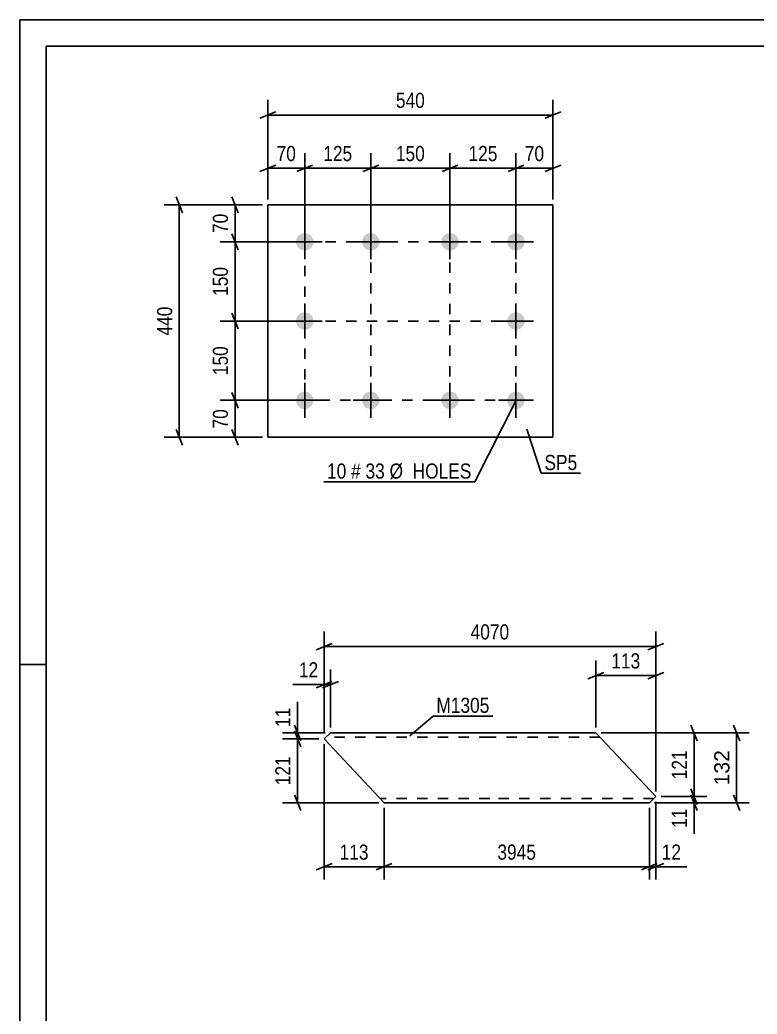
# Model space of a CAD drawing. Header units: millimetres. Extents: x 0 to 594, y 0 to 420.
# Drawn here: x 0 to 139.6, y 231.8 to 420 of the extents above; entities that cross this region are included whole.
import ezdxf

# ---------------------------------------------------------------- set-up
doc = ezdxf.new("R2010")
doc.units = ezdxf.units.MM
doc.linetypes.add('DXK_LINE_DOT2', pattern=[3.9198, 1.9599, -1.9599])
doc.styles.add('Arial', font='ARIAL.TTF', dxfattribs={"height": 0.2})
doc.styles.add('Arial Narrow', font='ARIALN.TTF', dxfattribs={"height": 0.2})

# ---------------------------------------------------------------- blocks, each defined once
blk = doc.blocks.new('Unknown-761552470-1163')
at = {"color": 5, "linetype": 'Continuous'}
for p, q in [((594, 420), (0, 420)), ((0, 420), (0, 0)), ((589, 415), (5, 415)), ((5, 415), (5, 5)), ((5, 298), (0, 298))]:
    blk.add_line(p, q, dxfattribs=at)
blk = doc.blocks.new('Part-761552470-9564 - 9563')
at = {"color": 2, "linetype": 'Continuous'}
for p, q in [((57.61, 283.9), (58.81, 285.03)), ((58.81, 285.03), (88.96, 285.03)), ((89.06, 285.03), (109.06, 285.03)), ((109.06, 285.03), (120.41, 272.97)), ((68.96, 271.83), (57.61, 283.9)), ((120.41, 272.97), (119.2, 271.83)), ((88.96, 271.83), (68.96, 271.83)), ((119.2, 271.83), (89.06, 271.83))]:
    blk.add_line(p, q, dxfattribs=at)
at = {"color": 7, "linetype": 'DXK_LINE_DOT2'}
for p, q in [((88.96, 284.23), (57.96, 284.23)), ((109.81, 284.23), (89.06, 284.23)), ((88.96, 272.63), (68.2, 272.63)), ((120.05, 272.63), (89.06, 272.63))]:
    blk.add_line(p, q, dxfattribs=at)
blk = doc.blocks.new('Part-761552470-9660 - 9659')
at = {"color": 2, "linetype": 'Continuous'}
for p, q in [((46.94, 340.99), (46.94, 384.99)), ((46.94, 384.99), (100.94, 384.99)), ((100.94, 384.99), (100.94, 340.99)), ((100.94, 340.99), (46.94, 340.99))]:
    blk.add_line(p, q, dxfattribs=at)
blk = doc.blocks.new('Bolt-761552470-9661 - 9659')
at = {"linetype": 'Continuous'}
for points in [[(53.94, 379.64, -1), (53.94, 376.34, -1)], [(66.44, 379.64, -1), (66.44, 376.34, -1)], [(81.44, 379.64, -1), (81.44, 376.34, -1)], [(93.94, 379.64, -1), (93.94, 376.34, -1)], [(53.94, 364.64, -1), (53.94, 361.34, -1)], [(93.94, 364.64, -1), (93.94, 361.34, -1)], [(53.94, 349.64, -1), (53.94, 346.34, -1)], [(66.44, 349.64, -1), (66.44, 346.34, -1)], [(81.44, 349.64, -1), (81.44, 346.34, -1)], [(93.94, 349.64, -1), (93.94, 346.34, -1)]]:
    blk.add_hatch(color=1, dxfattribs=at).paths.add_polyline_path(points)
at = {"color": 1, "linetype": 'Continuous'}
for p, q in [((53.94, 381.29), (53.94, 374.69)), ((66.44, 381.29), (66.44, 374.69)), ((81.44, 381.29), (81.44, 374.69)), ((93.94, 381.29), (93.94, 374.69)), ((50.64, 377.99), (57.24, 377.99)), ((63.14, 377.99), (69.74, 377.99)), ((78.14, 377.99), (84.74, 377.99)), ((90.64, 377.99), (97.24, 377.99)), ((53.94, 366.29), (53.94, 359.69)), ((93.94, 366.29), (93.94, 359.69)), ((50.64, 362.99), (57.24, 362.99)), ((90.64, 362.99), (97.24, 362.99)), ((53.94, 351.29), (53.94, 344.69)), ((66.44, 351.29), (66.44, 344.69)), ((81.44, 351.29), (81.44, 344.69)), ((93.94, 351.29), (93.94, 344.69)), ((50.64, 347.99), (57.24, 347.99)), ((63.14, 347.99), (69.74, 347.99)), ((78.14, 347.99), (84.74, 347.99)), ((90.64, 347.99), (97.24, 347.99))]:
    blk.add_line(p, q, dxfattribs=at)
blk = doc.blocks.new('Rectangle-761552470-13467 - 9659')
at = {"color": 1, "linetype": 'DXK_LINE_DOT2'}
blk.add_lwpolyline([(53.94, 377.99), (93.94, 377.99), (93.94, 347.99), (53.94, 347.99), (53.94, 377.99)], close=True, dxfattribs=at)
blk = doc.blocks.new('Line-761552470-13511 - 9659')
at = {"color": 1, "linetype": 'DXK_LINE_DOT2'}
blk.add_line((66.44, 377.99), (66.44, 347.99), dxfattribs=at)
blk = doc.blocks.new('Line-761552470-13518 - 9659')
at = {"color": 1, "linetype": 'DXK_LINE_DOT2'}
blk.add_line((81.44, 377.99), (81.44, 347.99), dxfattribs=at)
blk = doc.blocks.new('Line-761552470-13525 - 9659')
at = {"color": 1, "linetype": 'DXK_LINE_DOT2'}
blk.add_line((53.94, 362.99), (93.94, 362.99), dxfattribs=at)
blk = doc.blocks.new('StraightDimension-761552470-9930 - 9563')
at = {"color": 7, "linetype": 'Continuous'}
for p, q in [((57.61, 284.9), (57.61, 297.04)), ((58.81, 286.03), (58.81, 297.04)), ((56.11, 293.59), (59.11, 294.79)), ((60.31, 294.79), (57.31, 293.59)), ((57.61, 294.19), (58.81, 294.19))]:
    blk.add_line(p, q, dxfattribs=at)
at = {"color": 0}
blk.add_wipeout([(57.08, 294.94), (57.08, 299.14), (52.23, 299.14), (52.23, 294.94)], dxfattribs=at)
at = {"color": 7, "linetype": 'Continuous'}
blk.add_line((57.61, 294.19), (51.7, 294.19), dxfattribs=at)
blk.add_line((57.61, 294.19), (51.7, 294.19), dxfattribs=at)
at = {"color": 3, "style": 'Arial Narrow'}
blk.add_text('12', height=2.863, dxfattribs=at).set_placement((52.83, 295.54))
blk = doc.blocks.new('StraightDimension-761552470-12694 - 9563')
at = {"color": 7, "linetype": 'Continuous'}
for p, q in [((57.61, 282.9), (57.61, 257.29)), ((68.96, 270.83), (68.96, 257.29)), ((56.11, 259.09), (59.11, 260.29)), ((70.46, 260.29), (67.46, 259.09)), ((57.61, 259.69), (68.96, 259.69))]:
    blk.add_line(p, q, dxfattribs=at)
at = {"color": 0}
blk.add_wipeout([(66.62, 260.44), (66.62, 264.64), (59.94, 264.64), (59.94, 260.44)], dxfattribs=at)
at = {"color": 3, "style": 'Arial Narrow'}
blk.add_text('113', height=2.863, dxfattribs=at).set_placement((60.54, 261.04))
blk = doc.blocks.new('StraightDimension-761552470-9950 - 9563')
at = {"color": 7, "linetype": 'Continuous'}
for p, q in [((57.61, 284.9), (57.61, 304.22)), ((120.41, 273.97), (120.41, 304.22)), ((59.11, 301.97), (56.11, 300.77)), ((57.61, 301.37), (120.41, 301.37)), ((118.91, 300.77), (121.91, 301.97))]:
    blk.add_line(p, q, dxfattribs=at)
at = {"color": 0}
blk.add_wipeout([(93.26, 302.12), (93.26, 306.32), (84.75, 306.32), (84.75, 302.12)], dxfattribs=at)
at = {"color": 3, "style": 'Arial Narrow'}
blk.add_text('4070', height=2.863, dxfattribs=at).set_placement((85.35, 302.72))
blk = doc.blocks.new('StraightDimension-761552470-12799 - 9563')
at = {"color": 7, "linetype": 'Continuous'}
for p, q in [((51.98, 286.53), (53.18, 283.53)), ((57.81, 285.03), (49.73, 285.03)), ((53.18, 282.4), (51.98, 285.4)), ((52.58, 283.9), (52.58, 285.03)), ((56.61, 283.9), (49.73, 283.9))]:
    blk.add_line(p, q, dxfattribs=at)
at = {"color": 0}
blk.add_wipeout([(51.83, 290.42), (47.63, 290.42), (47.63, 285.56), (51.83, 285.56)], dxfattribs=at)
at = {"color": 7, "linetype": 'Continuous'}
blk.add_line((52.58, 285.03), (52.58, 290.94), dxfattribs=at)
blk.add_line((52.58, 285.03), (52.58, 290.94), dxfattribs=at)
at = {"color": 3, "style": 'Arial Narrow'}
blk.add_text('11', height=2.863, rotation=90.0002, dxfattribs=at).set_placement((51.23, 286.16))
blk = doc.blocks.new('StraightDimension-761552470-9926 - 9563')
at = {"color": 7, "linetype": 'Continuous'}
for p, q in [((109.06, 286.03), (109.06, 298.73)), ((120.41, 273.97), (120.41, 298.73)), ((107.56, 295.28), (110.56, 296.48)), ((109.06, 295.88), (120.41, 295.88)), ((121.91, 296.48), (118.91, 295.28))]:
    blk.add_line(p, q, dxfattribs=at)
at = {"color": 0}
blk.add_wipeout([(118.07, 296.63), (118.07, 300.83), (111.39, 300.83), (111.39, 296.63)], dxfattribs=at)
at = {"color": 3, "style": 'Arial Narrow'}
blk.add_text('113', height=2.863, dxfattribs=at).set_placement((111.99, 297.23))
blk = doc.blocks.new('StraightDimension-761552470-12692 - 9563')
at = {"color": 7, "linetype": 'Continuous'}
for p, q in [((120.41, 271.97), (120.41, 257.29)), ((119.2, 270.83), (119.2, 257.29)), ((117.7, 259.09), (120.7, 260.29)), ((121.91, 260.29), (118.91, 259.09)), ((119.2, 259.69), (120.41, 259.69))]:
    blk.add_line(p, q, dxfattribs=at)
at = {"color": 0}
blk.add_wipeout([(125.79, 260.44), (125.79, 264.64), (120.93, 264.64), (120.93, 260.44)], dxfattribs=at)
at = {"color": 7, "linetype": 'Continuous'}
blk.add_line((120.41, 259.69), (126.31, 259.69), dxfattribs=at)
blk.add_line((120.41, 259.69), (126.31, 259.69), dxfattribs=at)
at = {"color": 3, "style": 'Arial Narrow'}
blk.add_text('12', height=2.863, dxfattribs=at).set_placement((121.53, 261.04))
blk = doc.blocks.new('StraightDimension-761552470-12693 - 9563')
at = {"color": 7, "linetype": 'Continuous'}
for p, q in [((68.96, 270.83), (68.96, 257.29)), ((119.2, 270.83), (119.2, 257.29)), ((70.46, 260.29), (67.46, 259.09)), ((117.7, 259.09), (120.7, 260.29)), ((68.96, 259.69), (119.2, 259.69))]:
    blk.add_line(p, q, dxfattribs=at)
at = {"color": 0}
blk.add_wipeout([(98.34, 260.44), (98.34, 264.64), (89.82, 264.64), (89.82, 260.44)], dxfattribs=at)
at = {"color": 3, "style": 'Arial Narrow'}
blk.add_text('3945', height=2.863, dxfattribs=at).set_placement((90.42, 261.04))
blk = doc.blocks.new('StraightDimension-761552470-12743 - 9563')
at = {"color": 7, "linetype": 'Continuous'}
for p, q in [((127.06, 286.53), (128.26, 283.53)), ((110.06, 285.03), (130.06, 285.03)), ((127.66, 272.97), (127.66, 285.03)), ((121.41, 272.97), (130.06, 272.97)), ((128.26, 271.47), (127.06, 274.47))]:
    blk.add_line(p, q, dxfattribs=at)
at = {"color": 0}
blk.add_wipeout([(126.91, 282.34), (122.71, 282.34), (122.71, 275.66), (126.91, 275.66)], dxfattribs=at)
at = {"color": 3, "style": 'Arial Narrow'}
blk.add_text('121', height=2.863, rotation=90.0002, dxfattribs=at).set_placement((126.31, 276.26))
blk = doc.blocks.new('StraightDimension-761552470-12744 - 9563')
at = {"color": 7, "linetype": 'Continuous'}
for p, q in [((121.41, 272.97), (130.06, 272.97)), ((127.06, 274.47), (128.26, 271.47)), ((128.26, 270.33), (127.06, 273.33)), ((127.66, 271.83), (127.66, 272.97)), ((120.2, 271.83), (130.06, 271.83))]:
    blk.add_line(p, q, dxfattribs=at)
at = {"color": 0}
blk.add_wipeout([(126.91, 271.31), (122.71, 271.31), (122.71, 266.45), (126.91, 266.45)], dxfattribs=at)
at = {"color": 7, "linetype": 'Continuous'}
blk.add_line((127.66, 271.83), (127.66, 265.93), dxfattribs=at)
blk.add_line((127.66, 271.83), (127.66, 265.93), dxfattribs=at)
at = {"color": 3, "style": 'Arial Narrow'}
blk.add_text('11', height=2.863, rotation=90.0002, dxfattribs=at).set_placement((126.31, 267.05))
blk = doc.blocks.new('StraightDimension-761552470-12800 - 9563')
at = {"color": 7, "linetype": 'Continuous'}
for p, q in [((51.98, 285.4), (53.18, 282.4)), ((56.61, 283.9), (49.73, 283.9)), ((52.58, 271.83), (52.58, 283.9)), ((53.18, 270.33), (51.98, 273.33)), ((67.96, 271.83), (49.73, 271.83))]:
    blk.add_line(p, q, dxfattribs=at)
at = {"color": 0}
blk.add_wipeout([(51.83, 281.21), (47.63, 281.21), (47.63, 274.53), (51.83, 274.53)], dxfattribs=at)
at = {"color": 3, "style": 'Arial Narrow'}
blk.add_text('121', height=2.863, rotation=90.0002, dxfattribs=at).set_placement((51.23, 275.13))
blk = doc.blocks.new('StraightDimension-761552470-12925 - 9563')
at = {"color": 7, "linetype": 'Continuous'}
for p, q in [((136.3, 283.53), (135.1, 286.53)), ((110.06, 285.03), (138.1, 285.03)), ((135.7, 271.83), (135.7, 285.03)), ((135.1, 273.33), (136.3, 270.33)), ((120.2, 271.83), (138.1, 271.83))]:
    blk.add_line(p, q, dxfattribs=at)
at = {"color": 0}
blk.add_wipeout([(134.95, 282.37), (130.75, 282.37), (130.75, 274.5), (134.95, 274.5)], dxfattribs=at)
at = {"color": 3, "style": 'Arial'}
blk.add_text('132', height=2.865, rotation=90.0002, dxfattribs=at).set_placement((134.35, 275.1))
blk = doc.blocks.new('StraightDimension-761552470-10113 - 9659')
at = {"color": 7, "linetype": 'Continuous'}
for p, q in [((81.44, 378.99), (81.44, 394.77)), ((93.94, 378.99), (93.94, 394.77)), ((79.94, 391.32), (82.94, 392.52)), ((81.44, 391.92), (93.94, 391.92)), ((95.44, 392.52), (92.44, 391.32))]:
    blk.add_line(p, q, dxfattribs=at)
at = {"color": 0}
blk.add_wipeout([(91.03, 392.67), (91.03, 396.87), (84.35, 396.87), (84.35, 392.67)], dxfattribs=at)
at = {"color": 3, "style": 'Arial Narrow'}
blk.add_text('125', height=2.863, dxfattribs=at).set_placement((84.95, 393.27))
blk = doc.blocks.new('StraightDimension-761552470-10132 - 9659')
at = {"color": 7, "linetype": 'Continuous'}
for p, q in [((46.94, 385.99), (46.94, 404.84)), ((100.94, 385.99), (100.94, 404.84)), ((48.44, 402.59), (45.44, 401.39)), ((46.94, 401.99), (100.94, 401.99)), ((99.44, 401.39), (102.44, 402.59))]:
    blk.add_line(p, q, dxfattribs=at)
at = {"color": 0}
blk.add_wipeout([(77.28, 402.74), (77.28, 406.94), (70.6, 406.94), (70.6, 402.74)], dxfattribs=at)
at = {"color": 3, "style": 'Arial Narrow'}
blk.add_text('540', height=2.863, dxfattribs=at).set_placement((71.2, 403.34))
blk = doc.blocks.new('StraightDimension-761552470-10092 - 9659')
at = {"color": 7, "linetype": 'Continuous'}
for p, q in [((40.15, 386.49), (41.35, 383.49)), ((45.94, 384.99), (37.9, 384.99)), ((40.75, 377.99), (40.75, 384.99)), ((41.35, 376.49), (40.15, 379.49)), ((52.94, 377.99), (37.9, 377.99))]:
    blk.add_line(p, q, dxfattribs=at)
at = {"color": 0}
blk.add_wipeout([(40, 383.92), (35.8, 383.92), (35.8, 379.06), (40, 379.06)], dxfattribs=at)
at = {"color": 3, "style": 'Arial Narrow'}
blk.add_text('70', height=2.863, rotation=90.0002, dxfattribs=at).set_placement((39.4, 379.66))
blk = doc.blocks.new('StraightDimension-761552470-10093 - 9659')
at = {"color": 7, "linetype": 'Continuous'}
for p, q in [((41.35, 376.49), (40.15, 379.49)), ((52.94, 377.99), (37.9, 377.99)), ((40.75, 362.99), (40.75, 377.99)), ((40.15, 364.49), (41.35, 361.49)), ((52.94, 362.99), (37.9, 362.99))]:
    blk.add_line(p, q, dxfattribs=at)
at = {"color": 0}
blk.add_wipeout([(40, 373.83), (35.8, 373.83), (35.8, 367.15), (40, 367.15)], dxfattribs=at)
at = {"color": 3, "style": 'Arial Narrow'}
blk.add_text('150', height=2.863, rotation=90.0002, dxfattribs=at).set_placement((39.4, 367.75))
blk = doc.blocks.new('StraightDimension-761552470-10094 - 9659')
at = {"color": 7, "linetype": 'Continuous'}
for p, q in [((41.35, 361.49), (40.15, 364.49)), ((52.94, 362.99), (37.9, 362.99)), ((40.75, 347.99), (40.75, 362.99)), ((40.15, 349.49), (41.35, 346.49)), ((52.94, 347.99), (37.9, 347.99))]:
    blk.add_line(p, q, dxfattribs=at)
at = {"color": 0}
blk.add_wipeout([(40, 358.83), (35.8, 358.83), (35.8, 352.15), (40, 352.15)], dxfattribs=at)
at = {"color": 3, "style": 'Arial Narrow'}
blk.add_text('150', height=2.863, rotation=90.0002, dxfattribs=at).set_placement((39.4, 352.75))
blk = doc.blocks.new('StraightDimension-761552470-10095 - 9659')
at = {"color": 7, "linetype": 'Continuous'}
for p, q in [((40.15, 349.49), (41.35, 346.49)), ((52.94, 347.99), (37.9, 347.99)), ((40.75, 340.99), (40.75, 347.99)), ((45.94, 340.99), (37.9, 340.99)), ((41.35, 339.49), (40.15, 342.49))]:
    blk.add_line(p, q, dxfattribs=at)
at = {"color": 0}
blk.add_wipeout([(40, 346.92), (35.8, 346.92), (35.8, 342.06), (40, 342.06)], dxfattribs=at)
at = {"color": 3, "style": 'Arial Narrow'}
blk.add_text('70', height=2.863, rotation=90.0002, dxfattribs=at).set_placement((39.4, 342.66))
blk = doc.blocks.new('StraightDimension-761552470-10108 - 9659')
at = {"color": 7, "linetype": 'Continuous'}
for p, q in [((30.79, 383.49), (29.59, 386.49)), ((45.94, 384.99), (27.34, 384.99)), ((30.19, 340.99), (30.19, 384.99)), ((45.94, 340.99), (27.34, 340.99)), ((29.59, 342.49), (30.79, 339.49))]:
    blk.add_line(p, q, dxfattribs=at)
at = {"color": 0}
blk.add_wipeout([(29.44, 366.33), (25.24, 366.33), (25.24, 359.65), (29.44, 359.65)], dxfattribs=at)
at = {"color": 3, "style": 'Arial Narrow'}
blk.add_text('440', height=2.863, rotation=90.0002, dxfattribs=at).set_placement((28.84, 360.25))
blk = doc.blocks.new('StraightDimension-761552470-10112 - 9659')
at = {"color": 7, "linetype": 'Continuous'}
for p, q in [((93.94, 378.99), (93.94, 394.77)), ((100.94, 385.99), (100.94, 394.77)), ((92.44, 391.32), (95.44, 392.52)), ((93.94, 391.92), (100.94, 391.92)), ((102.44, 392.52), (99.44, 391.32))]:
    blk.add_line(p, q, dxfattribs=at)
at = {"color": 0}
blk.add_wipeout([(99.87, 392.67), (99.87, 396.87), (95.01, 396.87), (95.01, 392.67)], dxfattribs=at)
at = {"color": 3, "style": 'Arial Narrow'}
blk.add_text('70', height=2.863, dxfattribs=at).set_placement((95.61, 393.27))
blk = doc.blocks.new('StraightDimension-761552470-10114 - 9659')
at = {"color": 7, "linetype": 'Continuous'}
for p, q in [((66.44, 378.99), (66.44, 394.77)), ((81.44, 378.99), (81.44, 394.77)), ((67.94, 392.52), (64.94, 391.32)), ((66.44, 391.92), (81.44, 391.92)), ((79.94, 391.32), (82.94, 392.52))]:
    blk.add_line(p, q, dxfattribs=at)
at = {"color": 0}
blk.add_wipeout([(77.28, 392.67), (77.28, 396.87), (70.6, 396.87), (70.6, 392.67)], dxfattribs=at)
at = {"color": 3, "style": 'Arial Narrow'}
blk.add_text('150', height=2.863, dxfattribs=at).set_placement((71.2, 393.27))
blk = doc.blocks.new('StraightDimension-761552470-10115 - 9659')
at = {"color": 7, "linetype": 'Continuous'}
for p, q in [((53.94, 378.99), (53.94, 394.77)), ((66.44, 378.99), (66.44, 394.77)), ((52.44, 391.32), (55.44, 392.52)), ((53.94, 391.92), (66.44, 391.92)), ((67.94, 392.52), (64.94, 391.32))]:
    blk.add_line(p, q, dxfattribs=at)
at = {"color": 0}
blk.add_wipeout([(63.53, 392.67), (63.53, 396.87), (56.85, 396.87), (56.85, 392.67)], dxfattribs=at)
at = {"color": 3, "style": 'Arial Narrow'}
blk.add_text('125', height=2.863, dxfattribs=at).set_placement((57.45, 393.27))
blk = doc.blocks.new('StraightDimension-761552470-10116 - 9659')
at = {"color": 7, "linetype": 'Continuous'}
for p, q in [((46.94, 385.99), (46.94, 394.77)), ((53.94, 378.99), (53.94, 394.77)), ((45.44, 391.32), (48.44, 392.52)), ((46.94, 391.92), (53.94, 391.92)), ((55.44, 392.52), (52.44, 391.32))]:
    blk.add_line(p, q, dxfattribs=at)
at = {"color": 0}
blk.add_wipeout([(52.87, 392.67), (52.87, 396.87), (48.01, 396.87), (48.01, 392.67)], dxfattribs=at)
at = {"color": 3, "style": 'Arial Narrow'}
blk.add_text('70', height=2.863, dxfattribs=at).set_placement((48.61, 393.27))
blk = doc.blocks.new('Mark-761552470-10277 - 9563')
at = {"color": 0}
blk.add_wipeout([(88.93, 288.83), (88.93, 291.83), (78.87, 291.83), (78.87, 288.83)], dxfattribs=at)
blk.add_wipeout([(88.93, 288.83), (88.93, 291.83), (78.87, 291.83), (78.87, 288.83)], dxfattribs=at)
at = {"color": 30, "linetype": 'Continuous'}
for p, q in [((73.84, 284.46), (78.27, 288.23)), ((78.27, 288.23), (89.53, 288.23))]:
    blk.add_line(p, q, dxfattribs=at)
at = {"color": 3, "style": 'Arial Narrow'}
blk.add_text('M1305', height=2.863, dxfattribs=at).set_placement((78.87, 288.83))
blk = doc.blocks.new('Mark-761552470-10303 - 9659')
at = {"color": 0}
blk.add_wipeout([(105.55, 334.79), (105.55, 337.79), (99.33, 337.79), (99.33, 334.79)], dxfattribs=at)
blk.add_wipeout([(105.55, 334.79), (105.55, 337.79), (99.33, 337.79), (99.33, 334.79)], dxfattribs=at)
at = {"color": 30, "linetype": 'Continuous'}
for p, q in [((95.99, 342.51), (98.73, 334.19)), ((98.73, 334.19), (106.15, 334.19))]:
    blk.add_line(p, q, dxfattribs=at)
at = {"color": 3, "style": 'Arial Narrow'}
blk.add_text('SP5', height=2.863, dxfattribs=at).set_placement((99.33, 334.79))
blk = doc.blocks.new('Mark-761552470-10306 - 9659')
at = {"color": 0}
blk.add_wipeout([(61.81, 333.17), (61.81, 336.17), (58.16, 336.17), (58.16, 333.17)], dxfattribs=at)
blk.add_wipeout([(61.81, 333.17), (61.81, 336.17), (58.16, 336.17), (58.16, 333.17)], dxfattribs=at)
at = {"color": 3, "style": 'Arial Narrow'}
blk.add_text('10', height=2.863, dxfattribs=at).set_placement((58.16, 333.17))
at = {"color": 0}
blk.add_wipeout([(64.54, 333.17), (64.54, 336.17), (62.71, 336.17), (62.71, 333.17)], dxfattribs=at)
blk.add_wipeout([(64.54, 333.17), (64.54, 336.17), (62.71, 336.17), (62.71, 333.17)], dxfattribs=at)
blk.add_wipeout([(69.1, 333.17), (69.1, 336.17), (65.44, 336.17), (65.44, 333.17)], dxfattribs=at)
blk.add_wipeout([(69.1, 333.17), (69.1, 336.17), (65.44, 336.17), (65.44, 333.17)], dxfattribs=at)
at = {"color": 3, "style": 'Arial Narrow'}
for s, height, p in [('#', 2.86, (62.71, 333.17)), ('33', 2.863, (65.44, 333.17))]:
    blk.add_text(s, height=height, dxfattribs=at).set_placement(p)
at = {"color": 0}
blk.add_wipeout([(85.52, 333.17), (85.52, 336.17), (70, 336.17), (70, 333.17)], dxfattribs=at)
blk.add_wipeout([(85.52, 333.17), (85.52, 336.17), (70, 336.17), (70, 333.17)], dxfattribs=at)
at = {"color": 7, "linetype": 'Continuous'}
for p in [(94, 348), (57.56, 332.57)]:
    blk.add_line(p, (86.12, 332.57), dxfattribs=at)
at = {"color": 3, "style": 'Arial Narrow'}
blk.add_text('Ø  HOLES', height=2.863, dxfattribs=at).set_placement((70, 333.17))

msp = doc.modelspace()

# ---------------------------------------------------------------- block references
for name in ['Unknown-761552470-1163', 'Part-761552470-9660 - 9659', 'Bolt-761552470-9661 - 9659', 'Rectangle-761552470-13467 - 9659', 'Line-761552470-13511 - 9659', 'Line-761552470-13518 - 9659', 'Line-761552470-13525 - 9659', 'Part-761552470-9564 - 9563']:
    msp.add_blockref(name, (0, 0))

# ---------------------------------------------------------------- next in the draw order: block references
for name in ['StraightDimension-761552470-10113 - 9659', 'Mark-761552470-10306 - 9659', 'Mark-761552470-10303 - 9659', 'StraightDimension-761552470-9930 - 9563', 'StraightDimension-761552470-12694 - 9563', 'StraightDimension-761552470-12692 - 9563']:
    msp.add_blockref(name, (0, 0))

# ---------------------------------------------------------------- next in the draw order: block references
for name in ['StraightDimension-761552470-10132 - 9659', 'StraightDimension-761552470-9950 - 9563', 'StraightDimension-761552470-12693 - 9563']:
    msp.add_blockref(name, (0, 0))

# ---------------------------------------------------------------- next in the draw order: block references
for name in ['StraightDimension-761552470-10114 - 9659', 'StraightDimension-761552470-10112 - 9659', 'StraightDimension-761552470-10092 - 9659', 'StraightDimension-761552470-9926 - 9563', 'Mark-761552470-10277 - 9563', 'StraightDimension-761552470-12799 - 9563']:
    msp.add_blockref(name, (0, 0))

# ---------------------------------------------------------------- next in the draw order: block references
for name in ['StraightDimension-761552470-10093 - 9659', 'StraightDimension-761552470-12743 - 9563', 'StraightDimension-761552470-12800 - 9563']:
    msp.add_blockref(name, (0, 0))

# ---------------------------------------------------------------- next in the draw order: block references
for name in ['StraightDimension-761552470-10115 - 9659', 'StraightDimension-761552470-10094 - 9659', 'StraightDimension-761552470-12744 - 9563']:
    msp.add_blockref(name, (0, 0))

# ---------------------------------------------------------------- next in the draw order: block references
for name in ['StraightDimension-761552470-10095 - 9659', 'StraightDimension-761552470-12925 - 9563']:
    msp.add_blockref(name, (0, 0))

# ---------------------------------------------------------------- next in the draw order: block references
msp.add_blockref('StraightDimension-761552470-10108 - 9659', (0, 0))

# ---------------------------------------------------------------- next in the draw order: block references
msp.add_blockref('StraightDimension-761552470-10116 - 9659', (0, 0))

doc.saveas('drawing.dxf')
